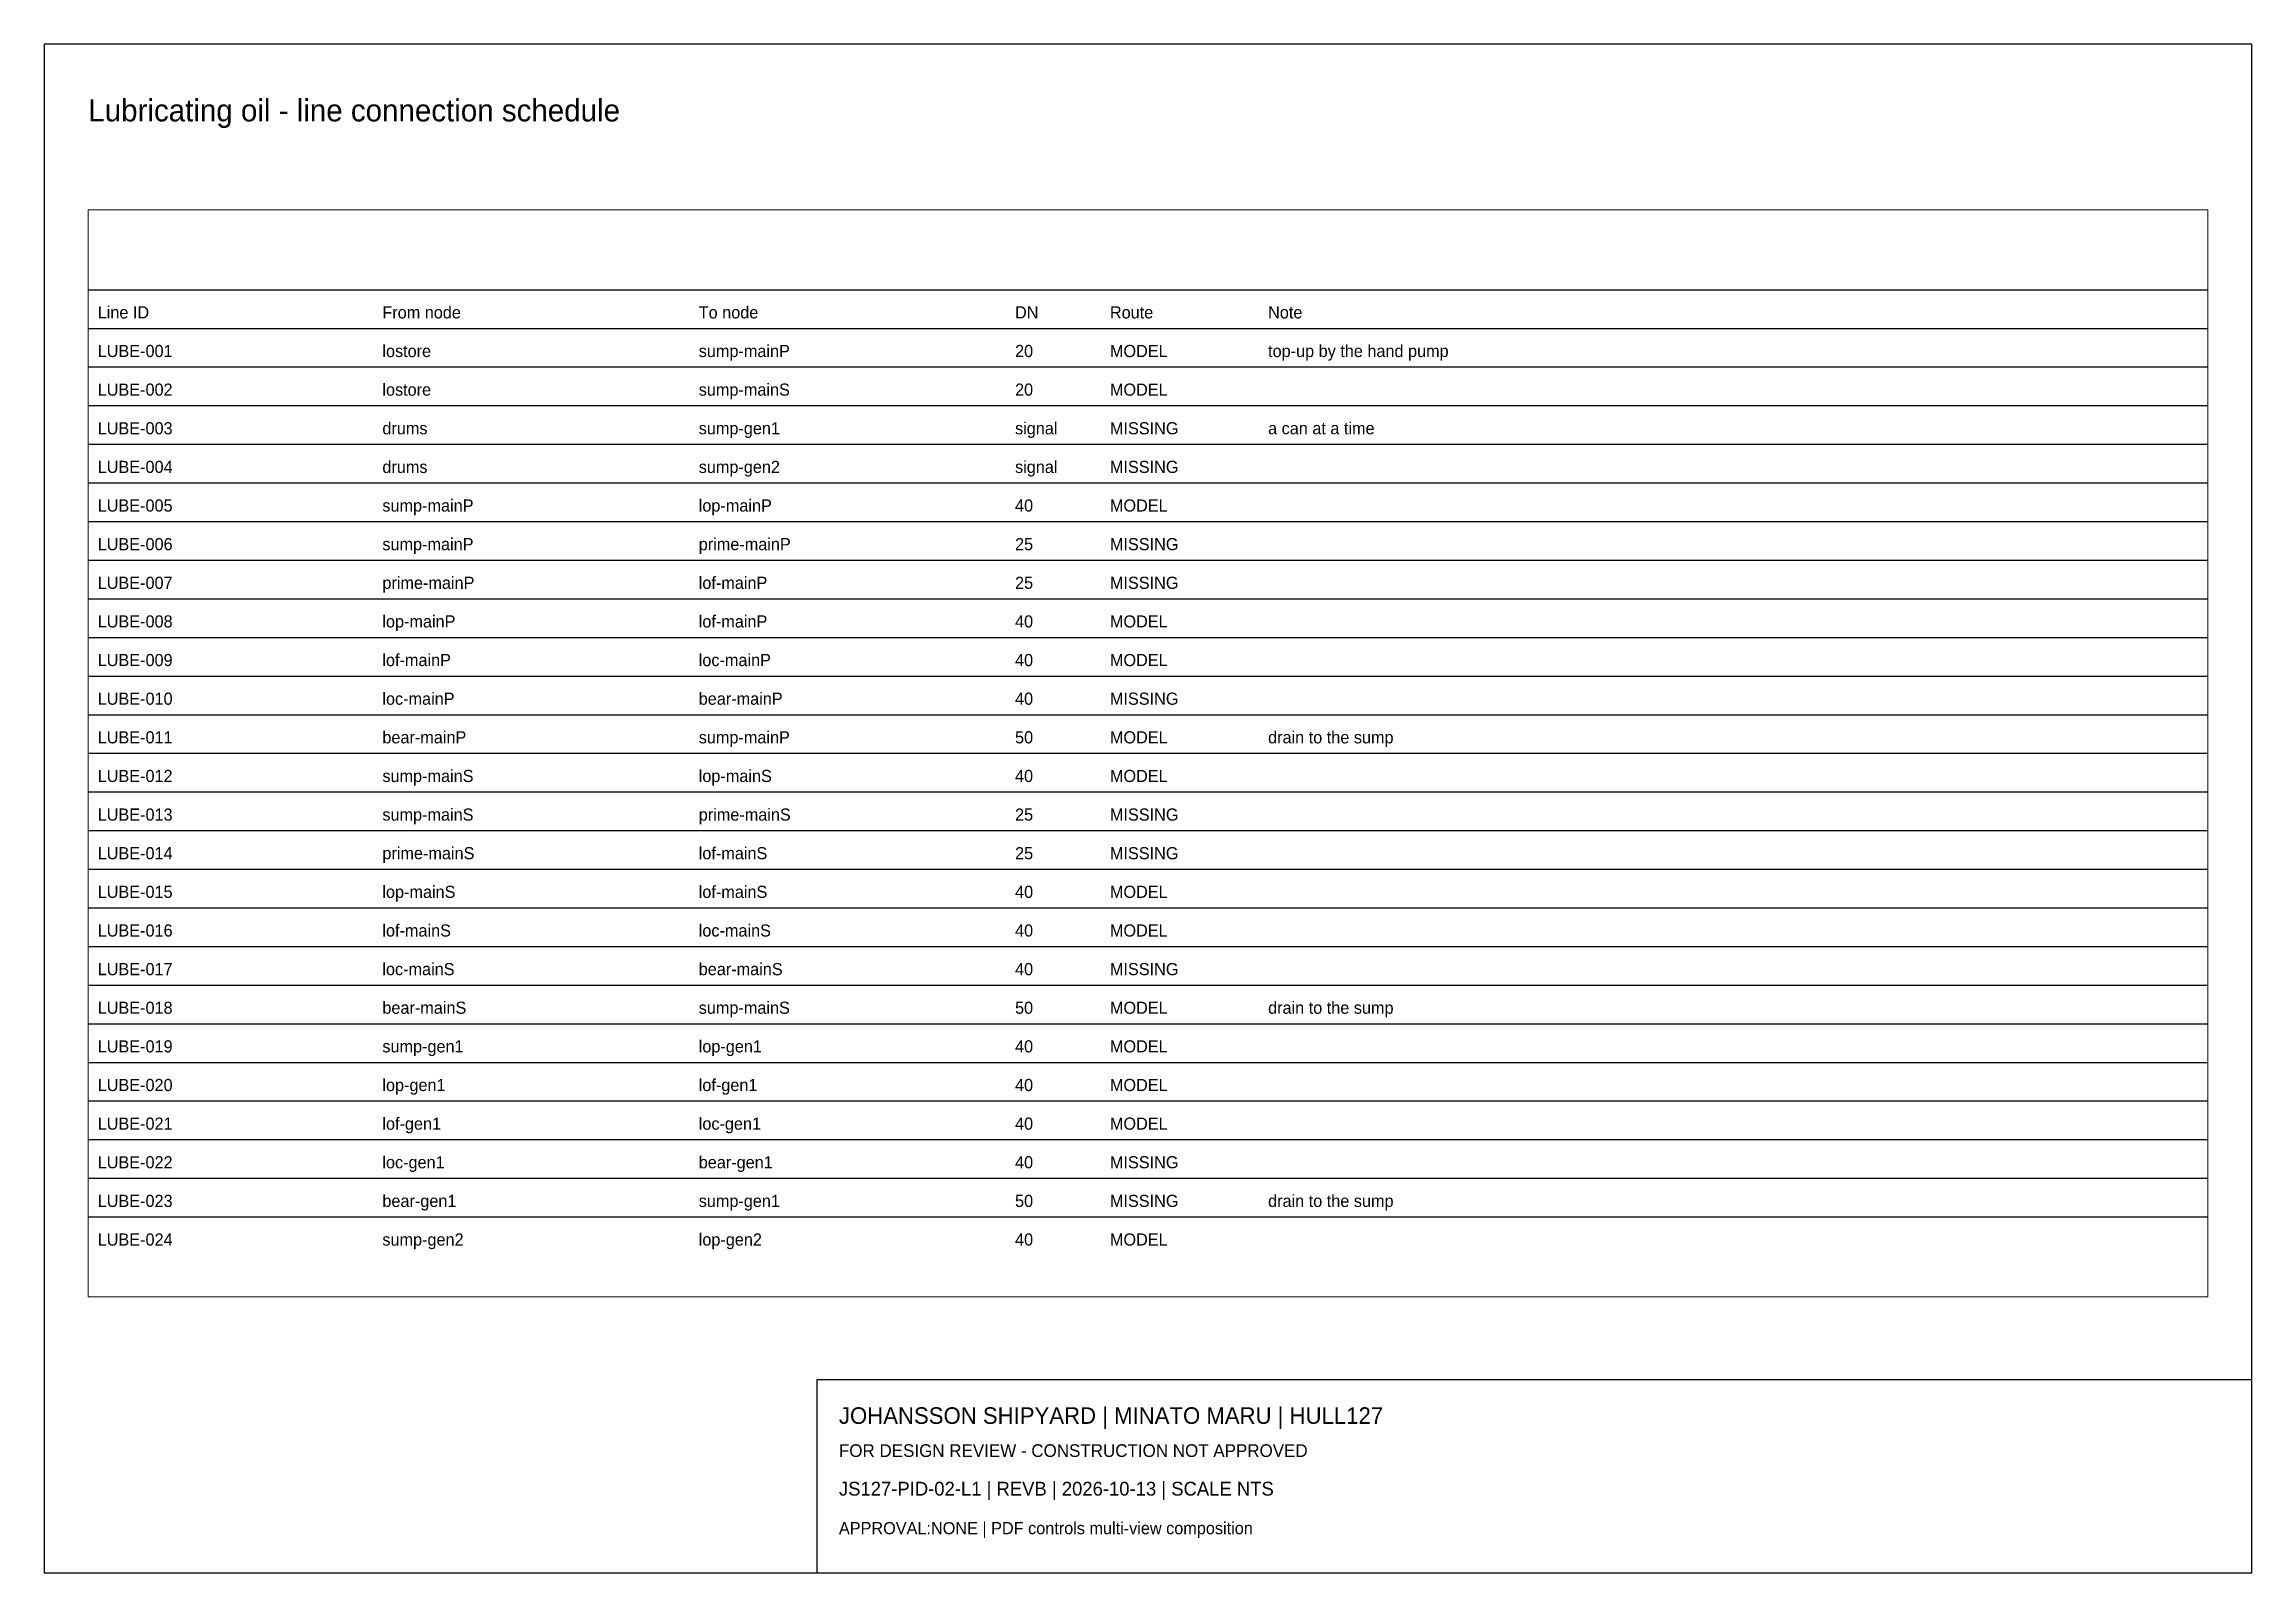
# Paper-space layout 'Layout1' of a CAD drawing. Header units: millimetres. Extents: x 10 to 410, y 10 to 287.
# The model-space entities are those that its viewports show. They can reach past a viewport. Long polylines and large blocks are cut down to what shows.
import ezdxf

# ---------------------------------------------------------------- set-up
doc = ezdxf.new("R2010")
doc.units = ezdxf.units.MM
doc.layers.add('ANNOTATION', color=7, linetype='Continuous')
doc.layers.add('GEOMETRY', color=7, linetype='Continuous')

msp = doc.modelspace()

# ---------------------------------------------------------------- linework, layer by layer
at = {"layer": 'GEOMETRY'}
for p, q in [((18, 249), (402, 249)), ((18, 242), (402, 242)), ((18, 235), (402, 235)), ((18, 228), (402, 228)), ((18, 221), (402, 221)), ((18, 214), (402, 214)), ((18, 207), (402, 207)), ((18, 200), (402, 200)), ((18, 193), (402, 193)), ((18, 186), (402, 186)), ((18, 179), (402, 179)), ((18, 172), (402, 172)), ((18, 165), (402, 165)), ((18, 158), (402, 158)), ((18, 151), (402, 151)), ((18, 144), (402, 144)), ((18, 137), (402, 137)), ((18, 130), (402, 130)), ((18, 123), (402, 123)), ((18, 116), (402, 116)), ((18, 109), (402, 109)), ((18, 102), (402, 102)), ((18, 95), (402, 95)), ((18, 88), (402, 88)), ((18, 81), (402, 81))]:
    msp.add_line(p, q, dxfattribs=at)

# ---------------------------------------------------------------- texts
at = {"layer": 'ANNOTATION'}
for s, p in [('Line ID', (19.7, 243.8)), ('From node', (71.28, 243.8)), ('To node', (128.6, 243.8)), ('DN', (185.91, 243.8)), ('Route', (203.1, 243.8)), ('Note', (231.76, 243.8)), ('LUBE-001', (19.7, 236.8)), ('lostore', (71.28, 236.8)), ('sump-mainP', (128.6, 236.8)), ('20', (185.91, 236.8)), ('MODEL', (203.1, 236.8)), ('top-up by the hand pump', (231.76, 236.8)), ('LUBE-002', (19.7, 229.8)), ('lostore', (71.28, 229.8)), ('sump-mainS', (128.6, 229.8)), ('20', (185.91, 229.8)), ('MODEL', (203.1, 229.8)), ('LUBE-003', (19.7, 222.8)), ('drums', (71.28, 222.8)), ('sump-gen1', (128.6, 222.8)), ('signal', (185.91, 222.8)), ('MISSING', (203.1, 222.8)), ('a can at a time', (231.76, 222.8)), ('LUBE-004', (19.7, 215.8)), ('drums', (71.28, 215.8)), ('sump-gen2', (128.6, 215.8)), ('signal', (185.91, 215.8)), ('MISSING', (203.1, 215.8)), ('LUBE-005', (19.7, 208.8)), ('sump-mainP', (71.28, 208.8)), ('lop-mainP', (128.6, 208.8)), ('40', (185.91, 208.8)), ('MODEL', (203.1, 208.8)), ('LUBE-006', (19.7, 201.8)), ('sump-mainP', (71.28, 201.8)), ('prime-mainP', (128.6, 201.8)), ('25', (185.91, 201.8)), ('MISSING', (203.1, 201.8)), ('LUBE-007', (19.7, 194.8)), ('prime-mainP', (71.28, 194.8)), ('lof-mainP', (128.6, 194.8)), ('25', (185.91, 194.8)), ('MISSING', (203.1, 194.8)), ('LUBE-008', (19.7, 187.8)), ('lop-mainP', (71.28, 187.8)), ('lof-mainP', (128.6, 187.8)), ('40', (185.91, 187.8)), ('MODEL', (203.1, 187.8)), ('LUBE-009', (19.7, 180.8)), ('lof-mainP', (71.28, 180.8)), ('loc-mainP', (128.6, 180.8)), ('40', (185.91, 180.8)), ('MODEL', (203.1, 180.8)), ('LUBE-010', (19.7, 173.8)), ('loc-mainP', (71.28, 173.8)), ('bear-mainP', (128.6, 173.8)), ('40', (185.91, 173.8)), ('MISSING', (203.1, 173.8)), ('LUBE-011', (19.7, 166.8)), ('bear-mainP', (71.28, 166.8)), ('sump-mainP', (128.6, 166.8)), ('50', (185.91, 166.8)), ('MODEL', (203.1, 166.8)), ('drain to the sump', (231.76, 166.8)), ('LUBE-012', (19.7, 159.8)), ('sump-mainS', (71.28, 159.8)), ('lop-mainS', (128.6, 159.8)), ('40', (185.91, 159.8)), ('MODEL', (203.1, 159.8)), ('LUBE-013', (19.7, 152.8)), ('sump-mainS', (71.28, 152.8)), ('prime-mainS', (128.6, 152.8)), ('25', (185.91, 152.8)), ('MISSING', (203.1, 152.8)), ('LUBE-014', (19.7, 145.8)), ('prime-mainS', (71.28, 145.8)), ('lof-mainS', (128.6, 145.8)), ('25', (185.91, 145.8)), ('MISSING', (203.1, 145.8)), ('LUBE-015', (19.7, 138.8)), ('lop-mainS', (71.28, 138.8)), ('lof-mainS', (128.6, 138.8)), ('40', (185.91, 138.8)), ('MODEL', (203.1, 138.8)), ('LUBE-016', (19.7, 131.8)), ('lof-mainS', (71.28, 131.8)), ('loc-mainS', (128.6, 131.8)), ('40', (185.91, 131.8)), ('MODEL', (203.1, 131.8)), ('LUBE-017', (19.7, 124.8)), ('loc-mainS', (71.28, 124.8)), ('bear-mainS', (128.6, 124.8)), ('40', (185.91, 124.8)), ('MISSING', (203.1, 124.8)), ('LUBE-018', (19.7, 117.8)), ('bear-mainS', (71.28, 117.8)), ('sump-mainS', (128.6, 117.8)), ('50', (185.91, 117.8)), ('MODEL', (203.1, 117.8)), ('drain to the sump', (231.76, 117.8)), ('LUBE-019', (19.7, 110.8)), ('sump-gen1', (71.28, 110.8)), ('lop-gen1', (128.6, 110.8)), ('40', (185.91, 110.8)), ('MODEL', (203.1, 110.8)), ('LUBE-020', (19.7, 103.8)), ('lop-gen1', (71.28, 103.8)), ('lof-gen1', (128.6, 103.8)), ('40', (185.91, 103.8)), ('MODEL', (203.1, 103.8)), ('LUBE-021', (19.7, 96.8)), ('lof-gen1', (71.28, 96.8)), ('loc-gen1', (128.6, 96.8)), ('40', (185.91, 96.8)), ('MODEL', (203.1, 96.8)), ('LUBE-022', (19.7, 89.8)), ('loc-gen1', (71.28, 89.8)), ('bear-gen1', (128.6, 89.8)), ('40', (185.91, 89.8)), ('MISSING', (203.1, 89.8)), ('LUBE-023', (19.7, 82.8)), ('bear-gen1', (71.28, 82.8)), ('sump-gen1', (128.6, 82.8)), ('50', (185.91, 82.8)), ('MISSING', (203.1, 82.8)), ('drain to the sump', (231.76, 82.8)), ('LUBE-024', (19.7, 75.8)), ('sump-gen2', (71.28, 75.8)), ('lop-gen2', (128.6, 75.8)), ('40', (185.91, 75.8)), ('MODEL', (203.1, 75.8))]:
    msp.add_text(s, height=2.2, dxfattribs=at).set_placement(p)

psp = doc.layouts.get("Layout1")

# ---------------------------------------------------------------- linework, layer by layer
for points in [[(10, 10), (410, 10), (410, 287), (10, 287)], [(150, 10), (410, 10), (410, 45), (150, 45)]]:
    psp.add_lwpolyline(points, close=True)

# ---------------------------------------------------------------- texts
for s, height, p in [('Lubricating oil - line connection schedule', 4, (18, 273)), ('JOHANSSON SHIPYARD | MINATO MARU | HULL127', 3, (154, 37)), ('FOR DESIGN REVIEW - CONSTRUCTION NOT APPROVED', 2.3, (154, 31)), ('JS127-PID-02-L1 | REVB | 2026-10-13 | SCALE NTS', 2.5, (154, 24)), ('APPROVAL:NONE | PDF controls multi-view composition', 2.2, (154, 17))]:
    psp.add_text(s, height=height).set_placement(p)

# ---------------------------------------------------------------- viewports
at = {"layer": 'VIEWPORTS'}
psp.add_viewport(center=(210, 158.5), size=(384, 197), view_center_point=(210, 165), view_height=197, dxfattribs=at)

doc.saveas('drawing.dxf')
